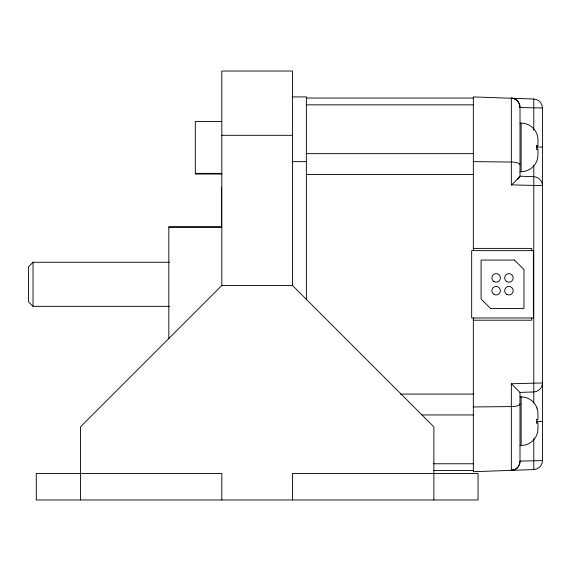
<?xml version="1.0" encoding="UTF-8"?>
<svg xmlns="http://www.w3.org/2000/svg" width="571" height="571" viewBox="0 0 571 571"><rect width="100%" height="100%" fill="white"/><g stroke="black" fill="none" stroke-linecap="round" stroke-linejoin="round"><path stroke-width="0.86" d="M536.897 149.209L536.94 147.082M536.897 422.99L536.897 419.399M536.94 421.541L536.94 421.07M473.33 317.968L473.33 471.689L533.785 469.576L533.785 438.435M518.425 177.902L520.01 176.196L520.01 107.22M533.785 469.576L533.806 469.548A8.979 8.979 0 0 0 542.45 460.604L542.45 108.005A8.979 8.979 0 0 0 533.785 99.033L473.33 96.92L473.33 250.64M169.53 262.253L33.039 262.253L28.55 266.743L28.55 301.866L33.039 306.349L169.53 306.349M433.867 499.968L433.867 426.858L292.509 285.5L292.509 71.032L221.826 71.032L221.826 285.5L80.468 426.858L80.468 499.968M511.345 383.748L542.45 382.963A8.979 8.979 0 0 1 533.785 391.934L520.01 392.413L511.345 383.748L511.345 470.361M520.01 461.082L542.45 460.604M473.33 406.966L511.345 406.573M292.109 96.92L306.37 96.92L306.37 299.918M306.37 98.041L473.33 98.041M306.37 104.836L473.33 104.836M542.45 108.005L520.01 107.519M221.826 121.466L195.318 121.466L195.318 174.048L221.826 174.048M520.01 123.122L521.13 123.122A16.83 16.83 0 0 1 536.94 134.171A17.23 17.23 0 0 1 537.961 140.173L537.961 145.619L536.276 145.619M221.826 135.306L292.509 135.306M536.483 147.018L542.45 147.018M536.276 149.209L537.961 149.209L537.961 154.655A17.237 17.237 0 0 1 536.897 160.658A16.83 16.83 0 0 1 521.13 171.707L520.01 171.707M306.37 153.656L473.33 153.656M292.109 161.636L306.37 161.636M195.318 173.363L221.826 173.363M306.37 174.526L473.33 174.526M221.826 226.93L168.816 226.93L168.816 338.839M168.816 227.094L221.826 227.094M473.33 248.399L531.722 248.399L531.722 250.64M221.826 285.5L292.509 285.5M473.33 320.21L531.722 320.21L531.722 317.968M400.507 394.083L473.33 394.083M520.01 396.902L521.13 396.902A16.83 16.83 0 0 1 536.94 407.951M421.819 414.953L473.33 414.953M536.276 419.399L537.961 419.399L537.961 413.954A17.23 17.23 0 0 0 536.897 407.951M536.483 421.584L542.45 421.584M536.276 422.99L537.961 422.99L537.961 428.436A17.237 17.237 0 0 1 536.897 434.438A16.83 16.83 0 0 1 521.13 445.487L520.01 445.487M433.368 463.773L473.33 463.773M433.368 470.561L473.33 470.561M511.345 162.036L473.33 161.636M520.01 176.196L533.785 176.675A8.979 8.979 0 0 1 542.45 185.646L511.345 184.861L511.345 98.248M533.785 99.033L533.785 130.174M519.995 392.377L520.01 461.389A6.645 4.768 88 0 1 519.767 463.445L518.425 466.471A11.184 8.087 87.6 0 1 516.991 468.084A15.603 11.22 88.9 0 1 516.341 468.577M536.897 145.619L536.94 147.182M533.785 165.511L533.785 403.097M521.13 123.122L521.13 171.707M521.13 396.902L521.13 445.487M292.509 499.968L292.509 473.459L478.041 473.459L478.041 499.968L36.287 499.968L36.287 473.459L221.826 473.459L221.826 499.968M221.541 187.131L221.541 227.765M33.039 262.253L33.039 306.349M519.853 403.861A9.215 2.698 1 0 1 511.359 406.623M519.332 177.224A15.603 0.542 -44 0 1 511.473 185.025M511.359 161.971A9.215 2.712 0 0 1 519.881 164.748M520.01 107.22A6.645 4.789 -88 0 0 519.767 105.164L518.425 102.138A11.184 8.008 -88.4 0 0 517.005 100.503M519.881 107.212A9.215 8.815 3.2 0 0 511.352 98.133A9.215 8.808 0.1 0 1 513.129 98.433M519.881 461.389A9.215 8.808 -0.1 0 1 511.352 470.475A9.215 8.815 -3.2 0 0 512.694 470.276M513.208 98.49A15.603 11.22 -87.1 0 0 511.345 98.312A15.603 11.284 -86.8 0 1 517.062 100.382M512.837 470.147A15.603 11.22 88.9 0 1 511.345 470.304A15.603 11.156 89.2 0 0 516.983 468.07A11.184 7.98 88.7 0 0 517.59 467.492M518.732 177.624A11.184 0.371 -43.5 0 1 517.29 179.08M533.385 250.64L471.667 250.64L471.667 317.968L533.385 317.968L533.385 250.64M514.435 260.069L481.096 260.069L481.096 299.018L490.617 308.54L523.957 308.54L523.957 269.591L514.435 260.069M494.001 281.603A4.261 4.261 0 0 0 500.396 277.906A4.261 4.261 0 0 0 494.001 274.216A4.261 4.261 0 0 0 494.001 281.603M494.001 294.393A4.261 4.261 0 0 0 500.396 290.696A4.261 4.261 0 0 0 494.001 287.006A4.261 4.261 0 0 0 494.001 294.393M506.791 281.603A4.261 4.261 0 0 0 513.186 277.906A4.261 4.261 0 0 0 506.791 274.216A4.261 4.261 0 0 0 506.791 281.603M506.791 294.393A4.261 4.261 0 0 0 513.186 290.696A4.261 4.261 0 0 0 506.791 287.006A4.261 4.261 0 0 0 506.791 294.393"/></g></svg>
